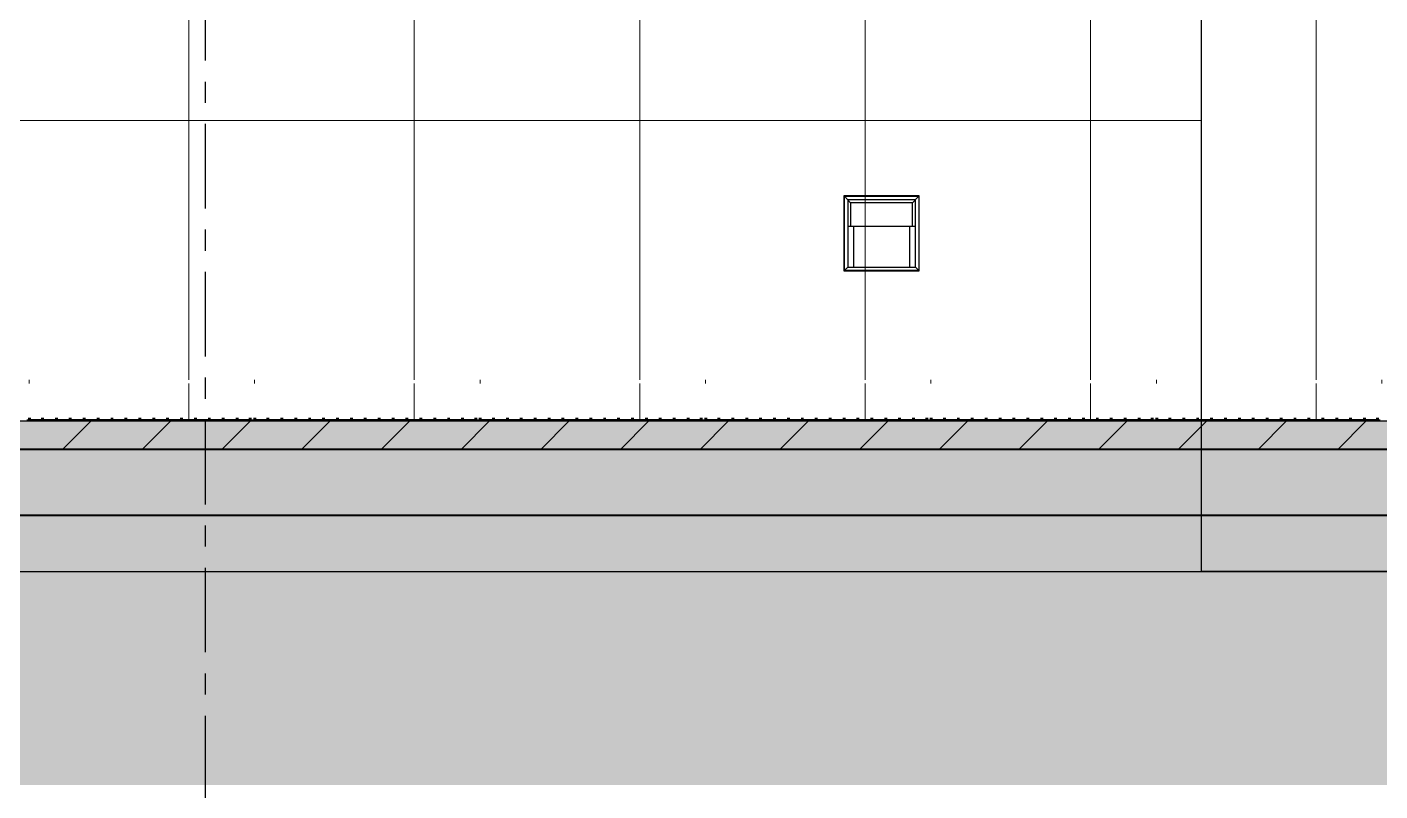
# Model space of a CAD drawing. Header units: millimetres. Extents: x 2519235 to 7246330, y 25937 to 201821.
# Drawn here: x 2720869 to 2724470, y 28505 to 30538 of the extents above; entities that cross this region are included whole.
import ezdxf
from ezdxf.enums import TextEntityAlignment as Align

# ---------------------------------------------------------------- set-up
doc = ezdxf.new("R2010")
doc.units = ezdxf.units.MM
doc.set_wipeout_variables(frame=1)
doc.linetypes.add('TA_GL_000.90000', pattern=[2.475, 0.9, -0.225, 0.225, -0.225, 0.9])
for name, color, linetype in [('000 - 0_HIDE_OBJ_FRAMING_DEF_SUB_1', 7, 'Continuous'), ('000 - 0_SYM_DWG_GRID-BUBBLE_MAIN_COLOR_1', 7, 'Continuous'), ('000 - 0_SYM_DWG_GRIDLINE_MAIN_COLOR_251', 7, 'Continuous'), ('000 - CONCRETE_COL_CUT_COLOR_1', 7, 'Continuous'), ('000 - CONCRETE_COL_CUT_COLOR_3', 7, 'Continuous'), ('000 - CONCRETE_COL_CUT_COLOR_5', 7, 'Continuous'), ('000 - CONCRETE_COL_HATCH_', 7, 'Continuous'), ('000 - CONCRETE_COL_WIPEOUT_', 7, 'Continuous'), ('_งานโครงสร้าง', 7, 'Continuous')]:
    doc.layers.add(name, color=color, linetype=linetype)
doc.layers.add('A-DETL', color=7, linetype='Continuous', lineweight=70)
doc.layers.add('E-LITE-EQPM', color=7, linetype='Continuous', lineweight=9)
doc.layers.get('A-DETL').off()
doc.styles.add('Arial', font='arial.ttf', dxfattribs={"height": 300})
doc.styles.add('TA', font='', dxfattribs={"height": 4.5})
doc.styles.get('TA').set_extended_font_data('Cordia New')

# ---------------------------------------------------------------- blocks, each defined once
blk = doc.blocks.new('DPA_Drainage Gutter_Landscape PP17_REV B - DPA_Drainage Gutter_Landscape PP17_REV B-36085527-ENTRANCE 1 - ELEVATION 1')
at = {"layer": '000 - 0_HIDE_OBJ_FRAMING_DEF_SUB_1', "color": 7, "lineweight": 70}
for p, q in [((2987277.8, 101195), (2987270.8, 101195)), ((2987270.8, 101195), (2987270.8, 101190)), ((2987277.8, 101190), (2987277.8, 101195)), ((2987312.8, 101195), (2987305.8, 101195)), ((2987305.8, 101195), (2987305.8, 101190)), ((2987312.8, 101190), (2987312.8, 101195)), ((2987349.8, 101195), (2987342.8, 101195)), ((2987342.8, 101195), (2987342.8, 101190)), ((2987349.8, 101190), (2987349.8, 101195)), ((2987386.8, 101195), (2987379.8, 101195)), ((2987379.8, 101195), (2987379.8, 101190)), ((2987386.8, 101190), (2987386.8, 101195)), ((2987423.8, 101195), (2987416.8, 101195)), ((2987416.8, 101195), (2987416.8, 101190)), ((2987423.8, 101190), (2987423.8, 101195)), ((2987460.8, 101195), (2987453.8, 101195)), ((2987453.8, 101195), (2987453.8, 101190)), ((2987460.8, 101190), (2987460.8, 101195)), ((2987497.8, 101195), (2987490.8, 101195)), ((2987490.8, 101195), (2987490.8, 101190)), ((2987497.8, 101190), (2987497.8, 101195)), ((2987534.8, 101195), (2987527.8, 101195)), ((2987527.8, 101195), (2987527.8, 101190)), ((2987534.8, 101190), (2987534.8, 101195)), ((2987571.8, 101195), (2987564.8, 101195)), ((2987564.8, 101195), (2987564.8, 101190)), ((2987571.8, 101190), (2987571.8, 101195)), ((2987608.8, 101195), (2987601.8, 101195)), ((2987601.8, 101195), (2987601.8, 101190)), ((2987608.8, 101190), (2987608.8, 101195)), ((2987645.8, 101195), (2987638.8, 101195)), ((2987638.8, 101195), (2987638.8, 101190)), ((2987645.8, 101190), (2987645.8, 101195)), ((2987682.8, 101195), (2987675.8, 101195)), ((2987675.8, 101195), (2987675.8, 101190)), ((2987682.8, 101190), (2987682.8, 101195)), ((2987719.8, 101195), (2987712.8, 101195)), ((2987712.8, 101195), (2987712.8, 101190)), ((2987719.8, 101190), (2987719.8, 101195)), ((2987756.8, 101195), (2987749.8, 101195)), ((2987749.8, 101195), (2987749.8, 101190)), ((2987756.8, 101190), (2987756.8, 101195)), ((2987793.8, 101195), (2987786.8, 101195)), ((2987786.8, 101195), (2987786.8, 101190)), ((2987793.8, 101190), (2987793.8, 101195)), ((2987830.8, 101195), (2987823.8, 101195)), ((2987823.8, 101195), (2987823.8, 101190)), ((2987830.8, 101190), (2987830.8, 101195)), ((2987865.8, 101195), (2987858.8, 101195)), ((2987858.8, 101195), (2987858.8, 101190)), ((2987865.8, 101190), (2987865.8, 101195)), ((2987877.9, 101195), (2987870.9, 101195)), ((2987870.9, 101195), (2987870.9, 101190)), ((2987877.9, 101190), (2987877.9, 101195)), ((2987912.9, 101195), (2987905.9, 101195)), ((2987905.9, 101195), (2987905.9, 101190)), ((2987912.9, 101190), (2987912.9, 101195)), ((2987949.9, 101195), (2987942.9, 101195)), ((2987942.9, 101195), (2987942.9, 101190)), ((2987949.9, 101190), (2987949.9, 101195)), ((2987986.9, 101195), (2987979.9, 101195)), ((2987979.9, 101195), (2987979.9, 101190)), ((2987986.9, 101190), (2987986.9, 101195)), ((2988023.9, 101195), (2988016.9, 101195)), ((2988016.9, 101195), (2988016.9, 101190)), ((2988023.9, 101190), (2988023.9, 101195)), ((2988060.9, 101195), (2988053.9, 101195)), ((2988053.9, 101195), (2988053.9, 101190)), ((2988060.9, 101190), (2988060.9, 101195)), ((2988097.9, 101195), (2988090.9, 101195)), ((2988090.9, 101195), (2988090.9, 101190)), ((2988097.9, 101190), (2988097.9, 101195)), ((2988134.9, 101195), (2988127.9, 101195)), ((2988127.9, 101195), (2988127.9, 101190)), ((2988134.9, 101190), (2988134.9, 101195)), ((2988171.9, 101195), (2988164.9, 101195)), ((2988164.9, 101195), (2988164.9, 101190)), ((2988171.9, 101190), (2988171.9, 101195)), ((2988208.9, 101195), (2988201.9, 101195)), ((2988201.9, 101195), (2988201.9, 101190)), ((2988208.9, 101190), (2988208.9, 101195)), ((2988245.9, 101195), (2988238.9, 101195)), ((2988238.9, 101195), (2988238.9, 101190)), ((2988245.9, 101190), (2988245.9, 101195)), ((2988282.9, 101195), (2988275.9, 101195)), ((2988275.9, 101195), (2988275.9, 101190)), ((2988282.9, 101190), (2988282.9, 101195)), ((2988319.9, 101195), (2988312.9, 101195)), ((2988312.9, 101195), (2988312.9, 101190)), ((2988319.9, 101190), (2988319.9, 101195)), ((2988356.9, 101195), (2988349.9, 101195)), ((2988349.9, 101195), (2988349.9, 101190)), ((2988356.9, 101190), (2988356.9, 101195)), ((2988393.9, 101195), (2988386.9, 101195)), ((2988386.9, 101195), (2988386.9, 101190)), ((2988393.9, 101190), (2988393.9, 101195)), ((2988430.9, 101195), (2988423.9, 101195)), ((2988423.9, 101195), (2988423.9, 101190)), ((2988430.9, 101190), (2988430.9, 101195)), ((2988465.9, 101195), (2988458.9, 101195)), ((2988458.9, 101195), (2988458.9, 101190)), ((2988465.9, 101190), (2988465.9, 101195)), ((2988478.1, 101195), (2988471.1, 101195)), ((2988471.1, 101195), (2988471.1, 101190)), ((2988478.1, 101190), (2988478.1, 101195)), ((2988513.1, 101195), (2988506.1, 101195)), ((2988506.1, 101195), (2988506.1, 101190)), ((2988513.1, 101190), (2988513.1, 101195)), ((2988550.1, 101195), (2988543.1, 101195)), ((2988543.1, 101195), (2988543.1, 101190)), ((2988550.1, 101190), (2988550.1, 101195)), ((2988587.1, 101195), (2988580.1, 101195)), ((2988580.1, 101195), (2988580.1, 101190)), ((2988587.1, 101190), (2988587.1, 101195)), ((2988624.1, 101195), (2988617.1, 101195)), ((2988617.1, 101195), (2988617.1, 101190)), ((2988624.1, 101190), (2988624.1, 101195)), ((2988661.1, 101195), (2988654.1, 101195)), ((2988654.1, 101195), (2988654.1, 101190)), ((2988661.1, 101190), (2988661.1, 101195)), ((2988698.1, 101195), (2988691.1, 101195)), ((2988691.1, 101195), (2988691.1, 101190)), ((2988698.1, 101190), (2988698.1, 101195)), ((2988735.1, 101195), (2988728.1, 101195)), ((2988728.1, 101195), (2988728.1, 101190)), ((2988735.1, 101190), (2988735.1, 101195)), ((2988772.1, 101195), (2988765.1, 101195)), ((2988765.1, 101195), (2988765.1, 101190)), ((2988772.1, 101190), (2988772.1, 101195)), ((2988809.1, 101195), (2988802.1, 101195)), ((2988802.1, 101195), (2988802.1, 101190)), ((2988809.1, 101190), (2988809.1, 101195)), ((2988846.1, 101195), (2988839.1, 101195)), ((2988839.1, 101195), (2988839.1, 101190)), ((2988846.1, 101190), (2988846.1, 101195)), ((2988883.1, 101195), (2988876.1, 101195)), ((2988876.1, 101195), (2988876.1, 101190)), ((2988883.1, 101190), (2988883.1, 101195)), ((2988920.1, 101195), (2988913.1, 101195)), ((2988913.1, 101195), (2988913.1, 101190)), ((2988920.1, 101190), (2988920.1, 101195)), ((2988957.1, 101195), (2988950.1, 101195)), ((2988950.1, 101195), (2988950.1, 101190)), ((2988957.1, 101190), (2988957.1, 101195)), ((2988994.1, 101195), (2988987.1, 101195)), ((2988987.1, 101195), (2988987.1, 101190)), ((2988994.1, 101190), (2988994.1, 101195)), ((2989031.1, 101195), (2989024.1, 101195)), ((2989024.1, 101195), (2989024.1, 101190)), ((2989031.1, 101190), (2989031.1, 101195)), ((2989066.1, 101195), (2989059.1, 101195)), ((2989059.1, 101195), (2989059.1, 101190)), ((2989066.1, 101190), (2989066.1, 101195)), ((2989078.2, 101195), (2989071.2, 101195)), ((2989071.2, 101195), (2989071.2, 101190)), ((2989078.2, 101190), (2989078.2, 101195)), ((2989113.2, 101195), (2989106.2, 101195)), ((2989106.2, 101195), (2989106.2, 101190)), ((2989113.2, 101190), (2989113.2, 101195)), ((2989150.2, 101195), (2989143.2, 101195)), ((2989143.2, 101195), (2989143.2, 101190)), ((2989150.2, 101190), (2989150.2, 101195)), ((2989187.2, 101195), (2989180.2, 101195)), ((2989180.2, 101195), (2989180.2, 101190)), ((2989187.2, 101190), (2989187.2, 101195)), ((2989224.2, 101195), (2989217.2, 101195)), ((2989217.2, 101195), (2989217.2, 101190)), ((2989224.2, 101190), (2989224.2, 101195)), ((2989261.2, 101195), (2989254.2, 101195)), ((2989254.2, 101195), (2989254.2, 101190)), ((2989261.2, 101190), (2989261.2, 101195)), ((2989298.2, 101195), (2989291.2, 101195)), ((2989291.2, 101195), (2989291.2, 101190)), ((2989298.2, 101190), (2989298.2, 101195)), ((2989335.2, 101195), (2989328.2, 101195)), ((2989328.2, 101195), (2989328.2, 101190)), ((2989335.2, 101190), (2989335.2, 101195)), ((2989372.2, 101195), (2989365.2, 101195)), ((2989365.2, 101195), (2989365.2, 101190)), ((2989372.2, 101190), (2989372.2, 101195)), ((2989409.2, 101195), (2989402.2, 101195)), ((2989402.2, 101195), (2989402.2, 101190)), ((2989409.2, 101190), (2989409.2, 101195)), ((2989446.2, 101195), (2989439.2, 101195)), ((2989439.2, 101195), (2989439.2, 101190)), ((2989446.2, 101190), (2989446.2, 101195)), ((2989483.2, 101195), (2989476.2, 101195)), ((2989476.2, 101195), (2989476.2, 101190)), ((2989483.2, 101190), (2989483.2, 101195)), ((2989520.2, 101195), (2989513.2, 101195)), ((2989513.2, 101195), (2989513.2, 101190)), ((2989520.2, 101190), (2989520.2, 101195)), ((2989557.2, 101195), (2989550.2, 101195)), ((2989550.2, 101195), (2989550.2, 101190)), ((2989557.2, 101190), (2989557.2, 101195)), ((2989594.2, 101195), (2989587.2, 101195)), ((2989587.2, 101195), (2989587.2, 101190)), ((2989594.2, 101190), (2989594.2, 101195)), ((2989631.2, 101195), (2989624.2, 101195)), ((2989624.2, 101195), (2989624.2, 101190)), ((2989631.2, 101190), (2989631.2, 101195)), ((2989666.2, 101195), (2989659.2, 101195)), ((2989659.2, 101195), (2989659.2, 101190)), ((2989666.2, 101190), (2989666.2, 101195)), ((2989678.4, 101195), (2989671.4, 101195)), ((2989671.4, 101195), (2989671.4, 101190)), ((2989678.4, 101190), (2989678.4, 101195)), ((2989713.4, 101195), (2989706.4, 101195)), ((2989706.4, 101195), (2989706.4, 101190)), ((2989713.4, 101190), (2989713.4, 101195)), ((2989750.4, 101195), (2989743.4, 101195)), ((2989743.4, 101195), (2989743.4, 101190)), ((2989750.4, 101190), (2989750.4, 101195)), ((2989787.4, 101195), (2989780.4, 101195)), ((2989780.4, 101195), (2989780.4, 101190)), ((2989787.4, 101190), (2989787.4, 101195)), ((2989824.4, 101195), (2989817.4, 101195)), ((2989817.4, 101195), (2989817.4, 101190)), ((2989824.4, 101190), (2989824.4, 101195)), ((2989861.4, 101195), (2989854.4, 101195)), ((2989854.4, 101195), (2989854.4, 101190)), ((2989861.4, 101190), (2989861.4, 101195)), ((2989898.4, 101195), (2989891.4, 101195)), ((2989891.4, 101195), (2989891.4, 101190)), ((2989898.4, 101190), (2989898.4, 101195)), ((2989935.4, 101195), (2989928.4, 101195)), ((2989928.4, 101195), (2989928.4, 101190)), ((2989935.4, 101190), (2989935.4, 101195)), ((2989972.4, 101195), (2989965.4, 101195)), ((2989965.4, 101195), (2989965.4, 101190)), ((2989972.4, 101190), (2989972.4, 101195)), ((2990009.4, 101195), (2990002.4, 101195)), ((2990002.4, 101195), (2990002.4, 101190)), ((2990009.4, 101190), (2990009.4, 101195)), ((2990046.4, 101195), (2990039.4, 101195)), ((2990039.4, 101195), (2990039.4, 101190)), ((2990046.4, 101190), (2990046.4, 101195)), ((2990083.4, 101195), (2990076.4, 101195)), ((2990076.4, 101195), (2990076.4, 101190)), ((2990083.4, 101190), (2990083.4, 101195)), ((2990120.4, 101195), (2990113.4, 101195)), ((2990113.4, 101195), (2990113.4, 101190)), ((2990120.4, 101190), (2990120.4, 101195)), ((2990157.4, 101195), (2990150.4, 101195)), ((2990150.4, 101195), (2990150.4, 101190)), ((2990157.4, 101190), (2990157.4, 101195)), ((2990194.4, 101195), (2990187.4, 101195)), ((2990187.4, 101195), (2990187.4, 101190)), ((2990194.4, 101190), (2990194.4, 101195)), ((2990231.4, 101195), (2990224.4, 101195)), ((2990224.4, 101195), (2990224.4, 101190)), ((2990231.4, 101190), (2990231.4, 101195)), ((2990266.4, 101195), (2990259.4, 101195)), ((2990259.4, 101195), (2990259.4, 101190)), ((2990266.4, 101190), (2990266.4, 101195)), ((2990278.5, 101195), (2990271.5, 101195)), ((2990271.5, 101195), (2990271.5, 101190)), ((2990278.5, 101190), (2990278.5, 101195)), ((2990313.5, 101195), (2990306.5, 101195)), ((2990306.5, 101195), (2990306.5, 101190)), ((2990313.5, 101190), (2990313.5, 101195)), ((2990350.5, 101195), (2990343.5, 101195)), ((2990343.5, 101195), (2990343.5, 101190)), ((2990350.5, 101190), (2990350.5, 101195)), ((2990387.5, 101195), (2990380.5, 101195)), ((2990380.5, 101195), (2990380.5, 101190)), ((2990387.5, 101190), (2990387.5, 101195)), ((2990424.5, 101195), (2990417.5, 101195)), ((2990417.5, 101195), (2990417.5, 101190)), ((2990424.5, 101190), (2990424.5, 101195)), ((2990461.5, 101195), (2990454.5, 101195)), ((2990454.5, 101195), (2990454.5, 101190)), ((2990461.5, 101190), (2990461.5, 101195)), ((2990498.5, 101195), (2990491.5, 101195)), ((2990491.5, 101195), (2990491.5, 101190)), ((2990498.5, 101190), (2990498.5, 101195)), ((2990535.5, 101195), (2990528.5, 101195)), ((2990528.5, 101195), (2990528.5, 101190)), ((2990535.5, 101190), (2990535.5, 101195)), ((2990572.5, 101195), (2990565.5, 101195)), ((2990565.5, 101195), (2990565.5, 101190)), ((2990572.5, 101190), (2990572.5, 101195)), ((2990609.5, 101195), (2990602.5, 101195)), ((2990602.5, 101195), (2990602.5, 101190)), ((2990609.5, 101190), (2990609.5, 101195)), ((2990646.5, 101195), (2990639.5, 101195)), ((2990639.5, 101195), (2990639.5, 101190)), ((2990646.5, 101190), (2990646.5, 101195)), ((2990683.5, 101195), (2990676.5, 101195)), ((2990676.5, 101195), (2990676.5, 101190)), ((2990683.5, 101190), (2990683.5, 101195)), ((2990720.5, 101195), (2990713.5, 101195)), ((2990713.5, 101195), (2990713.5, 101190)), ((2990720.5, 101190), (2990720.5, 101195)), ((2990757.5, 101195), (2990750.5, 101195)), ((2990750.5, 101195), (2990750.5, 101190)), ((2990757.5, 101190), (2990757.5, 101195)), ((2990794.5, 101195), (2990787.5, 101195)), ((2990787.5, 101195), (2990787.5, 101190)), ((2990794.5, 101190), (2990794.5, 101195)), ((2990831.5, 101195), (2990824.5, 101195)), ((2990824.5, 101195), (2990824.5, 101190)), ((2990831.5, 101190), (2990831.5, 101195)), ((2990866.5, 101195), (2990859.5, 101195)), ((2990859.5, 101195), (2990859.5, 101190)), ((2990866.5, 101190), (2990866.5, 101195))]:
    blk.add_line(p, q, dxfattribs=at)
at = {"layer": '000 - 0_HIDE_OBJ_FRAMING_DEF_SUB_1', "color": 7}
for p, q in [((2987277.8, 101190), (2987277.8, 101195)), ((2987277.8, 101195), (2987305.8, 101195)), ((2987305.8, 101190), (2987277.8, 101190)), ((2987305.8, 101195), (2987305.8, 101190)), ((2987312.8, 101190), (2987312.8, 101195)), ((2987312.8, 101195), (2987342.8, 101195)), ((2987342.8, 101190), (2987312.8, 101190)), ((2987342.8, 101195), (2987342.8, 101190)), ((2987349.8, 101195), (2987349.8, 101190)), ((2987349.8, 101195), (2987379.8, 101195)), ((2987379.8, 101190), (2987349.8, 101190)), ((2987379.8, 101195), (2987379.8, 101190)), ((2987386.8, 101190), (2987386.8, 101195)), ((2987386.8, 101195), (2987416.8, 101195)), ((2987416.8, 101190), (2987386.8, 101190)), ((2987416.8, 101195), (2987416.8, 101190)), ((2987423.8, 101195), (2987423.8, 101190)), ((2987423.8, 101195), (2987453.8, 101195)), ((2987453.8, 101190), (2987423.8, 101190)), ((2987453.8, 101195), (2987453.8, 101190)), ((2987460.8, 101190), (2987460.8, 101195)), ((2987460.8, 101195), (2987490.8, 101195)), ((2987490.8, 101190), (2987460.8, 101190)), ((2987490.8, 101195), (2987490.8, 101190)), ((2987497.8, 101195), (2987497.8, 101190)), ((2987497.8, 101195), (2987527.8, 101195)), ((2987527.8, 101190), (2987497.8, 101190)), ((2987527.8, 101195), (2987527.8, 101190)), ((2987534.8, 101190), (2987534.8, 101195)), ((2987534.8, 101195), (2987564.8, 101195)), ((2987564.8, 101190), (2987534.8, 101190)), ((2987564.8, 101195), (2987564.8, 101190)), ((2987571.8, 101195), (2987571.8, 101190)), ((2987571.8, 101195), (2987601.8, 101195)), ((2987601.8, 101190), (2987571.8, 101190)), ((2987601.8, 101190), (2987601.8, 101195)), ((2987608.8, 101195), (2987608.8, 101190)), ((2987608.8, 101195), (2987638.8, 101195)), ((2987638.8, 101190), (2987608.8, 101190)), ((2987638.8, 101195), (2987638.8, 101190)), ((2987645.8, 101195), (2987645.8, 101190)), ((2987645.8, 101195), (2987675.8, 101195)), ((2987675.8, 101190), (2987645.8, 101190)), ((2987675.8, 101190), (2987675.8, 101195)), ((2987682.8, 101195), (2987682.8, 101190)), ((2987682.8, 101195), (2987712.8, 101195)), ((2987712.8, 101190), (2987682.8, 101190)), ((2987712.8, 101195), (2987712.8, 101190)), ((2987719.8, 101195), (2987719.8, 101190)), ((2987719.8, 101195), (2987749.8, 101195)), ((2987749.8, 101190), (2987719.8, 101190)), ((2987749.8, 101190), (2987749.8, 101195)), ((2987756.8, 101195), (2987756.8, 101190)), ((2987756.8, 101195), (2987786.8, 101195)), ((2987786.8, 101190), (2987756.8, 101190)), ((2987786.8, 101195), (2987786.8, 101190)), ((2987793.8, 101195), (2987793.8, 101190)), ((2987793.8, 101195), (2987823.8, 101195)), ((2987823.8, 101190), (2987793.8, 101190)), ((2987823.8, 101190), (2987823.8, 101195)), ((2987830.8, 101195), (2987830.8, 101190)), ((2987830.8, 101195), (2987858.8, 101195)), ((2987858.8, 101190), (2987830.8, 101190)), ((2987858.8, 101195), (2987858.8, 101190)), ((2987877.9, 101190), (2987877.9, 101195)), ((2987877.9, 101195), (2987905.9, 101195)), ((2987905.9, 101190), (2987877.9, 101190)), ((2987905.9, 101195), (2987905.9, 101190)), ((2987912.9, 101190), (2987912.9, 101195)), ((2987912.9, 101195), (2987942.9, 101195)), ((2987942.9, 101190), (2987912.9, 101190)), ((2987942.9, 101195), (2987942.9, 101190)), ((2987949.9, 101195), (2987949.9, 101190)), ((2987949.9, 101195), (2987979.9, 101195)), ((2987979.9, 101190), (2987949.9, 101190)), ((2987979.9, 101195), (2987979.9, 101190)), ((2987986.9, 101190), (2987986.9, 101195)), ((2987986.9, 101195), (2988016.9, 101195)), ((2988016.9, 101190), (2987986.9, 101190)), ((2988016.9, 101195), (2988016.9, 101190)), ((2988023.9, 101195), (2988023.9, 101190)), ((2988023.9, 101195), (2988053.9, 101195)), ((2988053.9, 101190), (2988023.9, 101190)), ((2988053.9, 101195), (2988053.9, 101190)), ((2988060.9, 101190), (2988060.9, 101195)), ((2988060.9, 101195), (2988090.9, 101195)), ((2988090.9, 101190), (2988060.9, 101190)), ((2988090.9, 101195), (2988090.9, 101190)), ((2988097.9, 101195), (2988097.9, 101190)), ((2988097.9, 101195), (2988127.9, 101195)), ((2988127.9, 101190), (2988097.9, 101190)), ((2988127.9, 101195), (2988127.9, 101190)), ((2988134.9, 101190), (2988134.9, 101195)), ((2988134.9, 101195), (2988164.9, 101195)), ((2988164.9, 101190), (2988134.9, 101190)), ((2988164.9, 101195), (2988164.9, 101190)), ((2988171.9, 101195), (2988171.9, 101190)), ((2988171.9, 101195), (2988201.9, 101195)), ((2988201.9, 101190), (2988171.9, 101190)), ((2988201.9, 101190), (2988201.9, 101195)), ((2988208.9, 101195), (2988208.9, 101190)), ((2988208.9, 101195), (2988238.9, 101195)), ((2988238.9, 101190), (2988208.9, 101190)), ((2988238.9, 101195), (2988238.9, 101190)), ((2988245.9, 101195), (2988245.9, 101190)), ((2988245.9, 101195), (2988275.9, 101195)), ((2988275.9, 101190), (2988245.9, 101190)), ((2988275.9, 101190), (2988275.9, 101195)), ((2988282.9, 101195), (2988282.9, 101190)), ((2988282.9, 101195), (2988312.9, 101195)), ((2988312.9, 101190), (2988282.9, 101190)), ((2988312.9, 101195), (2988312.9, 101190)), ((2988319.9, 101195), (2988319.9, 101190)), ((2988319.9, 101195), (2988349.9, 101195)), ((2988349.9, 101190), (2988319.9, 101190)), ((2988349.9, 101190), (2988349.9, 101195)), ((2988356.9, 101195), (2988356.9, 101190)), ((2988356.9, 101195), (2988386.9, 101195)), ((2988386.9, 101190), (2988356.9, 101190)), ((2988386.9, 101195), (2988386.9, 101190)), ((2988393.9, 101195), (2988393.9, 101190)), ((2988393.9, 101195), (2988423.9, 101195)), ((2988423.9, 101190), (2988393.9, 101190)), ((2988423.9, 101190), (2988423.9, 101195)), ((2988430.9, 101195), (2988430.9, 101190)), ((2988430.9, 101195), (2988458.9, 101195)), ((2988458.9, 101190), (2988430.9, 101190)), ((2988458.9, 101195), (2988458.9, 101190)), ((2988478.1, 101190), (2988478.1, 101195)), ((2988478.1, 101195), (2988506.1, 101195)), ((2988506.1, 101190), (2988478.1, 101190)), ((2988506.1, 101195), (2988506.1, 101190)), ((2988513.1, 101190), (2988513.1, 101195)), ((2988513.1, 101195), (2988543.1, 101195)), ((2988543.1, 101190), (2988513.4, 101190)), ((2988543.1, 101195), (2988543.1, 101190)), ((2988550.1, 101195), (2988550.1, 101190)), ((2988550.1, 101195), (2988580.1, 101195)), ((2988580.1, 101190), (2988550.1, 101190)), ((2988580.1, 101195), (2988580.1, 101190)), ((2988587.1, 101190), (2988587.1, 101195)), ((2988587.1, 101195), (2988617.1, 101195)), ((2988617.1, 101190), (2988587.1, 101190)), ((2988617.1, 101195), (2988617.1, 101190)), ((2988624.1, 101195), (2988624.1, 101190)), ((2988624.1, 101195), (2988654.1, 101195)), ((2988654.1, 101190), (2988624.1, 101190)), ((2988654.1, 101195), (2988654.1, 101190)), ((2988661.1, 101190), (2988661.1, 101195)), ((2988661.1, 101195), (2988691.1, 101195)), ((2988691.1, 101190), (2988661.1, 101190)), ((2988691.1, 101195), (2988691.1, 101190)), ((2988698.1, 101195), (2988698.1, 101190)), ((2988698.1, 101195), (2988728.1, 101195)), ((2988728.1, 101190), (2988698.1, 101190)), ((2988728.1, 101195), (2988728.1, 101190)), ((2988735.1, 101190), (2988735.1, 101195)), ((2988735.1, 101195), (2988765.1, 101195)), ((2988765.1, 101190), (2988735.1, 101190)), ((2988765.1, 101195), (2988765.1, 101190)), ((2988772.1, 101195), (2988772.1, 101190)), ((2988772.1, 101195), (2988802.1, 101195)), ((2988802.1, 101190), (2988772.1, 101190)), ((2988802.1, 101190), (2988802.1, 101195)), ((2988809.1, 101195), (2988809.1, 101190)), ((2988809.1, 101195), (2988839.1, 101195)), ((2988839.1, 101190), (2988809.1, 101190)), ((2988839.1, 101195), (2988839.1, 101190)), ((2988846.1, 101195), (2988846.1, 101190)), ((2988846.1, 101195), (2988876.1, 101195)), ((2988876.1, 101190), (2988846.1, 101190)), ((2988876.1, 101190), (2988876.1, 101195)), ((2988883.1, 101195), (2988883.1, 101190)), ((2988883.1, 101195), (2988913.1, 101195)), ((2988913.1, 101190), (2988883.1, 101190)), ((2988913.1, 101195), (2988913.1, 101190)), ((2988920.1, 101195), (2988920.1, 101190)), ((2988920.1, 101195), (2988950.1, 101195)), ((2988950.1, 101190), (2988920.1, 101190)), ((2988950.1, 101190), (2988950.1, 101195)), ((2988957.1, 101195), (2988957.1, 101190)), ((2988957.1, 101195), (2988987.1, 101195)), ((2988987.1, 101190), (2988957.1, 101190)), ((2988987.1, 101195), (2988987.1, 101190)), ((2988994.1, 101195), (2988994.1, 101190)), ((2988994.1, 101195), (2989024.1, 101195)), ((2989024.1, 101190), (2988994.1, 101190)), ((2989024.1, 101190), (2989024.1, 101195)), ((2989031.1, 101195), (2989031.1, 101190)), ((2989031.1, 101195), (2989059.1, 101195)), ((2989059.1, 101190), (2989031.1, 101190)), ((2989059.1, 101195), (2989059.1, 101190)), ((2989078.2, 101190), (2989078.2, 101195)), ((2989078.2, 101195), (2989106.2, 101195)), ((2989106.2, 101190), (2989078.2, 101190)), ((2989106.2, 101195), (2989106.2, 101190)), ((2989113.2, 101190), (2989113.2, 101195)), ((2989113.2, 101195), (2989143.2, 101195)), ((2989143.2, 101190), (2989113.2, 101190)), ((2989143.2, 101195), (2989143.2, 101190)), ((2989150.2, 101195), (2989150.2, 101190)), ((2989150.2, 101195), (2989180.2, 101195)), ((2989180.2, 101190), (2989150.2, 101190)), ((2989180.2, 101195), (2989180.2, 101190)), ((2989187.2, 101190), (2989187.2, 101195)), ((2989187.2, 101195), (2989217.2, 101195)), ((2989217.2, 101190), (2989187.2, 101190)), ((2989217.2, 101195), (2989217.2, 101190)), ((2989224.2, 101195), (2989224.2, 101190)), ((2989224.2, 101195), (2989254.2, 101195)), ((2989254.2, 101190), (2989224.2, 101190)), ((2989254.2, 101195), (2989254.2, 101190)), ((2989261.2, 101190), (2989261.2, 101195)), ((2989261.2, 101195), (2989291.2, 101195)), ((2989291.2, 101190), (2989261.2, 101190)), ((2989291.2, 101195), (2989291.2, 101190)), ((2989298.2, 101195), (2989298.2, 101190)), ((2989298.2, 101195), (2989328.2, 101195)), ((2989328.2, 101190), (2989298.2, 101190)), ((2989328.2, 101195), (2989328.2, 101190)), ((2989335.2, 101190), (2989335.2, 101195)), ((2989335.2, 101195), (2989365.2, 101195)), ((2989365.2, 101190), (2989335.2, 101190)), ((2989365.2, 101195), (2989365.2, 101190)), ((2989372.2, 101195), (2989372.2, 101190)), ((2989372.2, 101195), (2989402.2, 101195)), ((2989402.2, 101190), (2989372.2, 101190)), ((2989402.2, 101190), (2989402.2, 101195)), ((2989409.2, 101195), (2989409.2, 101190)), ((2989409.2, 101195), (2989439.2, 101195)), ((2989439.2, 101190), (2989409.2, 101190)), ((2989439.2, 101195), (2989439.2, 101190)), ((2989446.2, 101195), (2989446.2, 101190)), ((2989446.2, 101195), (2989476.2, 101195)), ((2989476.2, 101190), (2989446.2, 101190)), ((2989476.2, 101190), (2989476.2, 101195)), ((2989483.2, 101195), (2989483.2, 101190)), ((2989483.2, 101195), (2989513.2, 101195)), ((2989513.2, 101190), (2989483.2, 101190)), ((2989513.2, 101195), (2989513.2, 101190)), ((2989520.2, 101195), (2989520.2, 101190)), ((2989520.2, 101195), (2989550.2, 101195)), ((2989550.2, 101190), (2989520.2, 101190)), ((2989550.2, 101190), (2989550.2, 101195)), ((2989557.2, 101195), (2989557.2, 101190)), ((2989557.2, 101195), (2989587.2, 101195)), ((2989587.2, 101190), (2989557.2, 101190)), ((2989587.2, 101195), (2989587.2, 101190)), ((2989594.2, 101195), (2989594.2, 101190)), ((2989594.2, 101195), (2989624.2, 101195)), ((2989624.2, 101190), (2989594.2, 101190)), ((2989624.2, 101190), (2989624.2, 101195)), ((2989631.2, 101195), (2989631.2, 101190)), ((2989631.2, 101195), (2989659.2, 101195)), ((2989659.2, 101190), (2989631.2, 101190)), ((2989659.2, 101195), (2989659.2, 101190)), ((2989678.4, 101190), (2989678.4, 101195)), ((2989678.4, 101195), (2989706.4, 101195)), ((2989706.4, 101190), (2989678.4, 101190)), ((2989706.4, 101195), (2989706.4, 101190)), ((2989713.4, 101190), (2989713.4, 101195)), ((2989713.4, 101195), (2989743.4, 101195)), ((2989743.4, 101190), (2989713.4, 101190)), ((2989743.4, 101195), (2989743.4, 101190)), ((2989750.4, 101195), (2989750.4, 101190)), ((2989750.4, 101195), (2989780.4, 101195)), ((2989780.4, 101190), (2989750.4, 101190)), ((2989780.4, 101195), (2989780.4, 101190)), ((2989787.4, 101190), (2989787.4, 101195)), ((2989787.4, 101195), (2989817.4, 101195)), ((2989817.4, 101190), (2989787.4, 101190)), ((2989817.4, 101195), (2989817.4, 101190)), ((2989824.4, 101195), (2989824.4, 101190)), ((2989824.4, 101195), (2989854.4, 101195)), ((2989854.4, 101190), (2989824.4, 101190)), ((2989854.4, 101195), (2989854.4, 101190)), ((2989861.4, 101190), (2989861.4, 101195)), ((2989861.4, 101195), (2989891.4, 101195)), ((2989891.4, 101190), (2989861.4, 101190)), ((2989891.4, 101195), (2989891.4, 101190)), ((2989898.4, 101195), (2989898.4, 101190)), ((2989898.4, 101195), (2989928.4, 101195)), ((2989928.4, 101190), (2989898.4, 101190)), ((2989928.4, 101195), (2989928.4, 101190)), ((2989935.4, 101190), (2989935.4, 101195)), ((2989935.4, 101195), (2989965.4, 101195)), ((2989965.4, 101190), (2989935.4, 101190)), ((2989965.4, 101195), (2989965.4, 101190)), ((2989972.4, 101195), (2989972.4, 101190)), ((2989972.4, 101195), (2990002.4, 101195)), ((2990002.4, 101190), (2989972.4, 101190)), ((2990002.4, 101190), (2990002.4, 101195)), ((2990009.4, 101195), (2990009.4, 101190)), ((2990009.4, 101195), (2990039.4, 101195)), ((2990039.4, 101190), (2990009.4, 101190)), ((2990039.4, 101195), (2990039.4, 101190)), ((2990046.4, 101195), (2990046.4, 101190)), ((2990046.4, 101195), (2990076.4, 101195)), ((2990076.4, 101190), (2990046.4, 101190)), ((2990076.4, 101190), (2990076.4, 101195)), ((2990083.4, 101195), (2990083.4, 101190)), ((2990083.4, 101195), (2990113.4, 101195)), ((2990113.4, 101190), (2990083.4, 101190)), ((2990113.4, 101195), (2990113.4, 101190)), ((2990120.4, 101195), (2990120.4, 101190)), ((2990120.4, 101195), (2990150.4, 101195)), ((2990150.4, 101190), (2990120.4, 101190)), ((2990150.4, 101190), (2990150.4, 101195)), ((2990157.4, 101195), (2990157.4, 101190)), ((2990157.4, 101195), (2990187.4, 101195)), ((2990187.4, 101190), (2990157.4, 101190)), ((2990187.4, 101195), (2990187.4, 101190)), ((2990194.4, 101195), (2990194.4, 101190)), ((2990194.4, 101195), (2990224.4, 101195)), ((2990224.4, 101190), (2990194.4, 101190)), ((2990224.4, 101190), (2990224.4, 101195)), ((2990231.4, 101195), (2990231.4, 101190)), ((2990231.4, 101195), (2990259.4, 101195)), ((2990259.4, 101190), (2990231.4, 101190)), ((2990259.4, 101195), (2990259.4, 101190)), ((2990278.5, 101190), (2990278.5, 101195)), ((2990278.5, 101195), (2990306.5, 101195)), ((2990306.5, 101190), (2990278.5, 101190)), ((2990306.5, 101195), (2990306.5, 101190)), ((2990313.5, 101190), (2990313.5, 101195)), ((2990313.5, 101195), (2990343.5, 101195)), ((2990343.5, 101190), (2990313.5, 101190)), ((2990343.5, 101195), (2990343.5, 101190)), ((2990350.5, 101195), (2990350.5, 101190)), ((2990350.5, 101195), (2990380.5, 101195)), ((2990380.5, 101190), (2990350.5, 101190)), ((2990380.5, 101195), (2990380.5, 101190)), ((2990387.5, 101190), (2990387.5, 101195)), ((2990387.5, 101195), (2990417.5, 101195)), ((2990417.5, 101190), (2990387.5, 101190)), ((2990417.5, 101195), (2990417.5, 101190)), ((2990424.5, 101195), (2990424.5, 101190)), ((2990424.5, 101195), (2990454.5, 101195)), ((2990454.5, 101190), (2990424.5, 101190)), ((2990454.5, 101195), (2990454.5, 101190)), ((2990461.5, 101190), (2990461.5, 101195)), ((2990461.5, 101195), (2990491.5, 101195)), ((2990491.5, 101190), (2990461.5, 101190)), ((2990491.5, 101195), (2990491.5, 101190)), ((2990498.5, 101195), (2990498.5, 101190)), ((2990498.5, 101195), (2990528.5, 101195)), ((2990528.5, 101190), (2990498.5, 101190)), ((2990528.5, 101195), (2990528.5, 101190)), ((2990535.5, 101190), (2990535.5, 101195)), ((2990535.5, 101195), (2990565.5, 101195)), ((2990565.5, 101190), (2990535.5, 101190)), ((2990565.5, 101195), (2990565.5, 101190)), ((2990572.5, 101195), (2990572.5, 101190)), ((2990572.5, 101195), (2990602.5, 101195)), ((2990602.5, 101190), (2990572.5, 101190)), ((2990602.5, 101190), (2990602.5, 101195)), ((2990609.5, 101195), (2990609.5, 101190)), ((2990609.5, 101195), (2990639.5, 101195)), ((2990639.5, 101190), (2990609.5, 101190)), ((2990639.5, 101195), (2990639.5, 101190)), ((2990646.5, 101195), (2990646.5, 101190)), ((2990646.5, 101195), (2990676.5, 101195)), ((2990676.5, 101190), (2990646.5, 101190)), ((2990676.5, 101190), (2990676.5, 101195)), ((2990683.5, 101195), (2990683.5, 101190)), ((2990683.5, 101195), (2990713.5, 101195)), ((2990713.5, 101190), (2990683.5, 101190)), ((2990713.5, 101195), (2990713.5, 101190)), ((2990720.5, 101195), (2990720.5, 101190)), ((2990720.5, 101195), (2990750.5, 101195)), ((2990750.5, 101190), (2990720.5, 101190)), ((2990750.5, 101190), (2990750.5, 101195)), ((2990757.5, 101195), (2990757.5, 101190)), ((2990757.5, 101195), (2990787.5, 101195)), ((2990787.5, 101190), (2990757.5, 101190)), ((2990787.5, 101195), (2990787.5, 101190)), ((2990794.5, 101195), (2990794.5, 101190)), ((2990794.5, 101195), (2990824.5, 101195)), ((2990824.5, 101190), (2990794.5, 101190)), ((2990824.5, 101190), (2990824.5, 101195)), ((2990831.5, 101195), (2990831.5, 101190)), ((2990831.5, 101195), (2990859.5, 101195)), ((2990859.5, 101190), (2990831.5, 101190)), ((2990859.5, 101195), (2990859.5, 101190))]:
    blk.add_line(p, q, dxfattribs=at)
blk = doc.blocks.new('DPA_LIGHTING_WALL MOUNT_WLL711 1 - 10W LED_use_-35905488-ENTRANCE 1 - ELEVATION 1')
at = {"layer": '000 - 0_HIDE_OBJ_FRAMING_DEF_SUB_1', "color": 7}
for p, q in [((2983642.6, 101790), (2983442.6, 101790)), ((2983442.6, 101790), (2983442.6, 101590)), ((2983443.6, 101789), (2983459.7, 101771)), ((2983443.6, 101789), (2983641.6, 101789)), ((2983443.6, 101591), (2983443.6, 101789)), ((2983452.6, 101780), (2983632.6, 101780)), ((2983452.6, 101780), (2983452.6, 101600)), ((2983624.7, 101771), (2983459.7, 101771)), ((2983459.7, 101771), (2983459.7, 101709.4)), ((2983624.7, 101771), (2983641.6, 101789)), ((2983624.7, 101709.4), (2983624.7, 101771)), ((2983632.6, 101600), (2983632.6, 101780)), ((2983641.6, 101789), (2983641.6, 101591)), ((2983642.6, 101590), (2983642.6, 101790)), ((2983452.6, 101709.4), (2983632.6, 101709.4)), ((2983468.3, 101709.4), (2983468.3, 101600)), ((2983618.1, 101600), (2983618.1, 101709.4)), ((2983442.6, 101590), (2983452.6, 101600)), ((2983442.6, 101590), (2983642.6, 101590)), ((2983641.6, 101591), (2983443.6, 101591)), ((2983452.6, 101600), (2983632.6, 101600)), ((2983642.6, 101590), (2983632.6, 101600))]:
    blk.add_line(p, q, dxfattribs=at)
blk = doc.blocks.new('*U1049')
at = {"layer": '000 - CONCRETE_COL_HATCH_'}
h = blk.add_hatch(dxfattribs=at)
h.set_pattern_fill('ANSI31', scale=0.25)
h.set_pattern_definition([(45, (1983745.8844, -850006.8257), (-0.56126600757, 0.56126600757), [])])
h.paths.add_polyline_path([(0, 0), (0, -75), (15426.4, -75), (15833.7, -75), (44374.7, -75), (44374.7, 0)])
at = {"layer": '000 - CONCRETE_COL_CUT_COLOR_1', "color": 7}
blk.add_lwpolyline([(44374.7, 0), (0, 0), (0, -75), (15426.4, -75), (15833.7, -75), (44374.7, -75)], dxfattribs=at)
blk = doc.blocks.new('*U1051')
at = {"layer": '000 - CONCRETE_COL_HATCH_'}
h = blk.add_hatch(dxfattribs=at)
h.set_pattern_fill('EARTH', scale=0.5, angle=45)
h.set_pattern_definition([(45, (88751.0504, -816679.242), (0, 4.49012806), [3.175, -3.175]), (45, (88750.2085, -816678.4), (0, 4.49012806), [3.175, -3.175]), (45, (88749.3666, -816677.558), (0, 4.49012806), [3.175, -3.175]), (135, (88749.3666, -816676.997), (-4.49012806, 0), [3.175, -3.175]), (135, (88750.2085, -816676.155), (-4.49012806, 0), [3.175, -3.175]), (135, (88751.0504, -816675.313), (-4.49012806, 0), [3.175, -3.175])])
h.paths.add_polyline_path([(0, 0), (44375.5, 0), (44375.5, 718), (0, 718)])
blk = doc.blocks.new('*U1679')
at = {"layer": '000 - CONCRETE_COL_HATCH_'}
h = blk.add_hatch(dxfattribs=at)
h.set_pattern_fill('AR-CONC', scale=0.04)
h.set_pattern_definition([(50, (362366.6603, -853071.7804), (7.28738676, -0.63756342), [0.762, -8.382]), (355, (362366.66, -853071.7804), (-1.40973686, 7.64227381), [0.6096, -6.705623367]), (100.4514447, (362367.2676, -853071.8336), (5.877649884, 7.004710076), [0.64760035, -7.123609784]), (46.1842, (362366.66, -853069.748), (10.84316164, -1.68169312), [1.143, -12.573]), (96.6355576, (362367.564, -853069.889), (9.49616536, 9.89704498), [0.97140093, -10.68542433]), (351.1841512, (362366.66, -853069.748), (9.49616536, 9.89704498), [0.91439868, -10.05838928]), (21, (362367.6763, -853070.2564), (6.06457565, -4.090607927), [0.762, -8.382]), (326, (362367.676, -853070.2564), (2.472081134, 7.367518645), [0.6096, -6.7056]), (71.451445, (362368.182, -853070.597), (8.53665677, 3.276910755), [0.64760035, -7.123597504]), (37.5, (362366.6603, -853071.7804), (0.12354413, 3.382201555), [0, -6.62432, 0, -6.8072, 0, -6.731]), (7.5, (362366.6603, -853071.7804), (2.6727865, 4.007222993), [0, -3.88112, 0, -6.47192, 0, -2.5654]), (327.5, (362364.3947, -853071.7804), (5.423623807, -0.22914976), [0, -2.54, 0, -7.9248, 0, -10.5156]), (317.5, (362363.3787, -853071.7804), (5.925167255, 1.017059641), [0, -3.302, 0, -5.26288, 0, -7.4676])])
h.paths.add_polyline_path([(0, 0), (0, -893), (320, -893), (347.6, -893), (347.6, -175), (44723.1, -175), (44723.1, -893), (45073.5, -893), (45073.1, -25), (45023.1, -25), (45023.1, 375), (44723.1, 375), (44723.1, 0), (347.6, 0), (347.6, 375), (47.6, 375), (47.6, 0)])
at = {"layer": '000 - CONCRETE_COL_CUT_COLOR_1', "color": 7, "lineweight": -2}
for points in [[(347.6, -175), (44723.1, -175)], [(44723.1, 0), (347.6, 0)]]:
    blk.add_lwpolyline(points, dxfattribs=at)
blk = doc.blocks.new('W-1-PP17-ENT1_REV02_20260415-155428_PP17_ENT1_EX_ELE1')
at = {"layer": '000 - 0_HIDE_OBJ_FRAMING_DEF_SUB_1', "lineweight": 9}
h = blk.add_hatch(dxfattribs=at)
h.set_pattern_fill('FP_10', style=0, pattern_type=2)
h.set_pattern_definition([(90, (-17700.16, 101390), (-600, 4e-14), [])])
h.paths.add_polyline_path([(-18050.2, 101990), (5079.9, 101990), (5079.9, 102290), (-18050.2, 102290), (-18050.2, 102050.1)])
h = blk.add_hatch(dxfattribs=at)
h.set_pattern_fill('FP_3', style=0, pattern_type=2)
h.set_pattern_definition([(90, (-17700.16, 101300), (-600, 4e-14), [])])
h.paths.add_polyline_path([(-14272.3, 101190), (-14272.3, 101195), (-13677.3, 101195), (-13677.3, 101190), (-13672.1, 101190), (-13672.1, 101195), (-13077.1, 101195), (-13077.1, 101190), (-13072, 101190), (-13072, 101195), (-12477, 101195), (-12477, 101190), (-12471.8, 101190), (-12471.8, 101195), (-11876.8, 101195), (-11876.8, 101190), (-11871.7, 101190), (-11871.7, 101195), (-11276.7, 101195), (-11276.7, 101190), (-11271.5, 101190), (-11271.5, 101195), (-10676.5, 101195), (-10676.5, 101190), (-10671.4, 101190), (-10671.4, 101195), (-10076.4, 101195), (-10076.4, 101190), (-10071.2, 101190), (-10071.2, 101195), (-9476.2, 101195), (-9476.2, 101190), (-9471.1, 101190), (-9471.1, 101195), (-8876.1, 101195), (-8876.1, 101190), (-8870.9, 101190), (-8870.9, 101195), (-8275.9, 101195), (-8275.9, 101190), (-8270.7, 101190), (-8270.7, 101195), (-7675.7, 101195), (-7675.7, 101190), (-7670.6, 101190), (-7670.6, 101195), (-7075.6, 101195), (-7075.6, 101190), (-7070.4, 101190), (-7070.4, 101195), (-6475.4, 101195), (-6475.4, 101190), (-6470.3, 101190), (-6470.3, 101195), (-5875.3, 101195), (-5875.3, 101190), (-5870.1, 101190), (-5870.1, 101195), (-5275.1, 101195), (-5275.1, 101190), (-5270, 101190), (-5270, 101195), (-4675, 101195), (-4675, 101190), (-4669.8, 101190), (-4669.8, 101195), (-4074.8, 101195), (-4074.8, 101190), (-4069.7, 101190), (-4069.7, 101195), (-3474.7, 101195), (-3474.7, 101190), (-3469.5, 101190), (-3469.5, 101195), (-2874.5, 101195), (-2874.5, 101190), (-2869.4, 101190), (-2869.4, 101195), (-2274.4, 101195), (-2274.4, 101190), (-2269.2, 101190), (-2269.2, 101195), (-1674.2, 101195), (-1674.2, 101190), (-1669, 101190), (-1669, 101195), (-1074, 101195), (-1074, 101190), (-1068.9, 101190), (-1068.9, 101195), (-473.9, 101195), (-473.9, 101190), (-468.7, 101190), (-468.7, 101195), (126.3, 101195), (126.3, 101190), (131.4, 101190), (131.4, 101195), (726.4, 101195), (726.4, 101190), (731.6, 101190), (731.6, 101195), (1326.6, 101195), (1326.6, 101190), (1331.7, 101190), (1331.7, 101195), (1926.7, 101195), (1927, 101190), (1931.9, 101190), (1931.9, 101195), (2526.9, 101195), (2526.9, 101190), (2532, 101190), (2532, 101195), (3127, 101195), (3127, 101190), (3132.2, 101190), (3132.2, 101195), (3727.2, 101195), (3727.2, 101190), (3732.4, 101190), (3732.4, 101195), (4327.4, 101195), (4327.4, 101190), (4332.5, 101190), (4332.5, 101195), (4927.5, 101195), (4927.5, 101190), (4932.7, 101190), (4932.7, 101195), (5527.7, 101195), (5527.7, 101190), (5532.8, 101190), (5532.8, 101195), (6127.8, 101195), (6127.8, 101190), (6133, 101190), (6133, 101195), (6728, 101195), (6728, 101190), (6733.1, 101190), (6733.1, 101195), (6994.4, 101195), (6994.4, 101290), (-18050.2, 101290), (-18050.2, 101195), (-17878.4, 101195), (-17878.4, 101190), (-17873.2, 101190), (-17873.2, 101195), (-17278.2, 101195), (-17278.2, 101190), (-17273.1, 101190), (-17273.1, 101195), (-16678.1, 101195), (-16678.1, 101190), (-16672.9, 101190), (-16672.9, 101195), (-16077.9, 101195), (-16077.9, 101190), (-16072.8, 101190), (-16072.8, 101195), (-15477.8, 101195), (-15477.8, 101190), (-15472.6, 101190), (-15472.6, 101195), (-14877.6, 101195), (-14877.6, 101190), (-14872.5, 101190), (-14872.5, 101195), (-14277.5, 101195), (-14277.5, 101190)])
h.paths.add_polyline_path([(11534.4, 101190), (11534.4, 101195), (11556.3, 101195), (11556.3, 101290), (11510.1, 101289.7), (11510.1, 101195), (11529.2, 101195), (11529.2, 101190)])
h.paths.add_polyline_path([(7328.1, 101190), (7333.3, 101190), (7333.3, 101195), (7928.3, 101195), (7928.3, 101190), (7933.4, 101190), (7933.4, 101195), (8528.4, 101195), (8528.4, 101190), (8533.6, 101190), (8533.6, 101195), (9128.6, 101195), (9128.6, 101190), (9133.7, 101190), (9133.7, 101195), (9728.7, 101195), (9728.7, 101190), (9733.9, 101190), (9733.9, 101195), (10328.9, 101195), (10328.9, 101190), (10334.1, 101190), (10334.1, 101195), (10929.1, 101195), (10929.1, 101190), (10934.2, 101190), (10934.2, 101195), (11360.1, 101195), (11360.1, 101290), (7294.4, 101290), (7294.4, 101195), (7328.1, 101195)])
h.paths.add_polyline_path([(-13549.5, 101300), (11360.1, 101300), (11360.1, 101990), (7304.8, 101990), (7304.8, 101680), (7094.8, 101680), (7094.8, 101990), (-8932.7, 101990), (-8932.7, 101680), (-9142.7, 101680), (-9142.7, 101990), (-18050.2, 101990), (-18050.2, 101300), (-13550.2, 101300)])
h.paths.add_polyline_path([(11556.3, 101300), (11556.3, 101990), (11510.1, 101988.9), (11510.1, 101300)])
at = {"layer": '000 - 0_HIDE_OBJ_FRAMING_DEF_SUB_1', "lineweight": 25}
h = blk.add_hatch(dxfattribs=at)
h.set_pattern_fill('FP_20', style=0, pattern_type=2)
h.set_pattern_definition([(50, (230.58, 4e-11), (364.3679, -31.8783), [38.1, -419.1]), (355, (230.6, 4e-11), (-70.4859, 382.1133), [30.48, -335.28]), (100.451, (260.95, -2.66), (293.885, 350.2334), [32.38, -356.18]), (46.184, (230.6, 101.6), (542.1585, -84.0858), [57.15, -628.65]), (96.636, (275.76, 94.6), (474.805, 494.8554), [48.57, -534.27]), (351.184, (230.6, 101.6), (474.8102, 494.85), [45.72, -502.92]), (21, (281.38, 76.2), (303.2285, -204.5305), [38.1, -419.1]), (326, (281.4, 76.2), (123.6039, 368.376), [30.48, -335.28]), (71.451, (306.65, 59.16), (426.8341, 163.8427), [32.38, -356.18]), (37.5, (230.58, 4e-11), (6.17665, 169.11015), [16.764, -314.452, 16.764, -323.596, -336.55]), (37.5, (230.58, 4e-11), (6.17665, 169.11015), [-671.576, 16.764, -319.786]), (7.5, (230.58, 4e-11), (133.63888, 200.3615), [16.764, -177.292, 16.764, -306.832, -128.27]), (7.5, (230.58, 4e-11), (133.63888, 200.3615), [-517.652, 16.764, -111.506]), (327.5, (117.3, 4e-11), (271.18182, -11.45836), [16.764, -110.236, 16.764, -379.476, -525.78]), (327.5, (117.3, 4e-11), (271.18182, -11.45836), [-523.24, 16.764, -509.016]), (317.5, (66.5, 4e-11), (296.2585, 50.85285), [16.764, -148.336, 16.764, -246.38, -373.38]), (317.5, (66.5, 4e-11), (296.2585, 50.85285), [-428.244, 16.764, -356.616])])
h.paths.add_polyline_path([(-20424, 100222), (-20424, 100940), (23951.5, 100940), (23951.5, 100222), (24301.9, 100222), (24301.5, 101090), (24251.5, 101090), (24251.5, 101490), (23951.5, 101490), (23951.5, 101115), (-20424, 101115), (-20424, 101490), (-20724, 101490), (-20724, 101115), (-20771.6, 101115), (-20771.6, 100222), (-20451.6, 100222)])
at = {"layer": '000 - 0_HIDE_OBJ_FRAMING_DEF_SUB_1', "lineweight": 9}
h = blk.add_hatch(dxfattribs=at)
h.set_pattern_fill('FP_2', style=0, pattern_type=2)
h.set_pattern_definition([(90, (-18125.16, 100940), (-600, 4e-14), [])])
h.paths.add_polyline_path([(-18029.6, 101290), (11360.1, 101290), (11360.1, 101300), (-18050.2, 101300), (-18050.2, 101290)])
h.paths.add_polyline_path([(11556.3, 101290), (11569, 101290.1), (11569, 101300), (11510.1, 101300), (11510.1, 101290)])
h = blk.add_hatch(dxfattribs=at)
h.set_pattern_fill('FP_14', style=0, pattern_type=2)
h.set_pattern_definition([(45, (230.58, 4e-11), (-106.06602, 106.06602), [])])
h.paths.add_polyline_path([(-4589.5, 101115), (23951.5, 101115), (23951.5, 101190), (-20423.2, 101190), (-20423.2, 101115), (-4996.7, 101115)])
at = {"color": 7}
for points in [[(-20771.6, 101115), (-20771.6, 100222), (-20451.6, 100222), (-20424, 100222), (-20424, 100940), (23951.5, 100940), (23951.5, 100222), (24301.9, 100222), (24301.5, 101090), (24251.5, 101090), (24251.5, 101490), (23951.5, 101490), (23951.5, 101115), (-20424, 101115), (-20424, 101490), (-20724, 101490), (-20724, 101115)], [(-20423.2, 101190), (-20423.2, 101115), (-4996.7, 101115), (-4589.5, 101115), (23951.5, 101115), (23951.5, 101190)]]:
    blk.add_lwpolyline(points, close=True, dxfattribs=at)
at = {"layer": '000 - 0_HIDE_OBJ_FRAMING_DEF_SUB_1', "color": 7, "lineweight": 9}
for p, q in [((-18050.2, 101990), (-10550.2, 101990)), ((-10550.2, 101990), (-18050.2, 101990))]:
    blk.add_line(p, q, dxfattribs=at)
at = {"layer": 'A-DETL', "color": 7}
blk.add_blockref('DPA_Drainage Gutter_Landscape PP17_REV B - DPA_Drainage Gutter_Landscape PP17_REV B-36085527-ENTRANCE 1 - ELEVATION 1', (-3000942.9, 0), dxfattribs=at)
at = {"layer": 'E-LITE-EQPM', "color": 7}
blk.add_blockref('DPA_LIGHTING_WALL MOUNT_WLL711 1 - 10W LED_use_-35905488-ENTRANCE 1 - ELEVATION 1', (-2994942.9, 0), dxfattribs=at)
at = {"color": 7}
blk.add_blockref('*U1051', (-20424, 100222), dxfattribs=at)
at = {"layer": '000 - CONCRETE_COL_CUT_COLOR_3', "color": 7}
blk.add_blockref('*U1049', (-20423.2, 101190), dxfattribs=at)
at = {"layer": '000 - CONCRETE_COL_CUT_COLOR_5', "color": 7, "lineweight": 40}
blk.add_blockref('*U1679', (-20771.6, 101115), dxfattribs=at)
blk = doc.blocks.new('*U1063')
at = {"layer": '000 - 0_SYM_DWG_GRIDLINE_MAIN_COLOR_251', "color": 7, "linetype": 'ByBlock', "ltscale": 5}
blk.add_line((20, 0), (-348.8, 0), dxfattribs=at)
at = {"color": 7, "style": 'TA', "flags": 1}
blk.add_attdef('LOCATION', (6, -6), '', height=4.5, rotation=270, dxfattribs=at)
at = {"layer": '000 - 0_SYM_DWG_GRID-BUBBLE_MAIN_COLOR_1', "color": 7, "style": 'Arial'}
blk.add_attdef('GRID-HEAD', text='', height=4, rotation=90, dxfattribs=at).set_placement((42.25, 0), align=Align.MIDDLE_CENTER)
blk = doc.blocks.new('*U1068')
at = {"layer": '000 - 0_SYM_DWG_GRIDLINE_MAIN_COLOR_251', "color": 7, "linetype": 'ByBlock', "ltscale": 5}
blk.add_line((20, 0), (-878, 0), dxfattribs=at)
at = {"color": 7, "style": 'TA', "flags": 1}
blk.add_attdef('LOCATION', (6, -6), '', height=4.5, rotation=270, dxfattribs=at)
blk = doc.blocks.new('W-1-PP17-ENT1_REV02_20260415-160509_PP17_ENT1_ELE1_DIMS_1')
at = {"layer": '000 - 0_SYM_DWG_GRIDLINE_MAIN_COLOR_251', "color": 7, "linetype": 'TA_GL_000.90000', "xscale": 50, "yscale": 50, "zscale": 50}
for name, p, rotation in [('*U1063', (-13200, 100000), 270), ('*U1068', (-24600, 100940), 180)]:
    blk.add_blockref(name, p, dxfattribs=dict(at, rotation=rotation))
blk = doc.blocks.new('W-1-PP17-ENT1_REV02_20260415-160712_PP17_ENT1_SE_ELE1')
at = {"layer": '_งานโครงสร้าง', "color": 7}
blk.add_line((-10550, 116340), (-10550, 100790), dxfattribs=at)
at = {"layer": '_งานโครงสร้าง', "color": 7, "extrusion": (-1.22465e-16, 1, 0)}
blk.add_line((-10050.2, 100790), (-10550.2, 100790), dxfattribs=at)
at = {"layer": 'Defpoints', "color": 7}
blk.add_lwpolyline([(-19925, 100790), (19163.1, 100790), (19163.1, 98830), (-19925, 98830)], close=True, dxfattribs=at)

msp = doc.modelspace()

# ---------------------------------------------------------------- block references
at = {"color": 7}
msp.add_blockref('W-1-PP17-ENT1_REV02_20260415-155428_PP17_ENT1_EX_ELE1', (2734544.161, -71700.906), dxfattribs=at)

# ---------------------------------------------------------------- next in the draw order: block references
for name in ['W-1-PP17-ENT1_REV02_20260415-160509_PP17_ENT1_ELE1_DIMS_1', 'W-1-PP17-ENT1_REV02_20260415-160712_PP17_ENT1_SE_ELE1']:
    msp.add_blockref(name, (2734544.161, -71700.906), dxfattribs=at)

doc.saveas('drawing.dxf')
